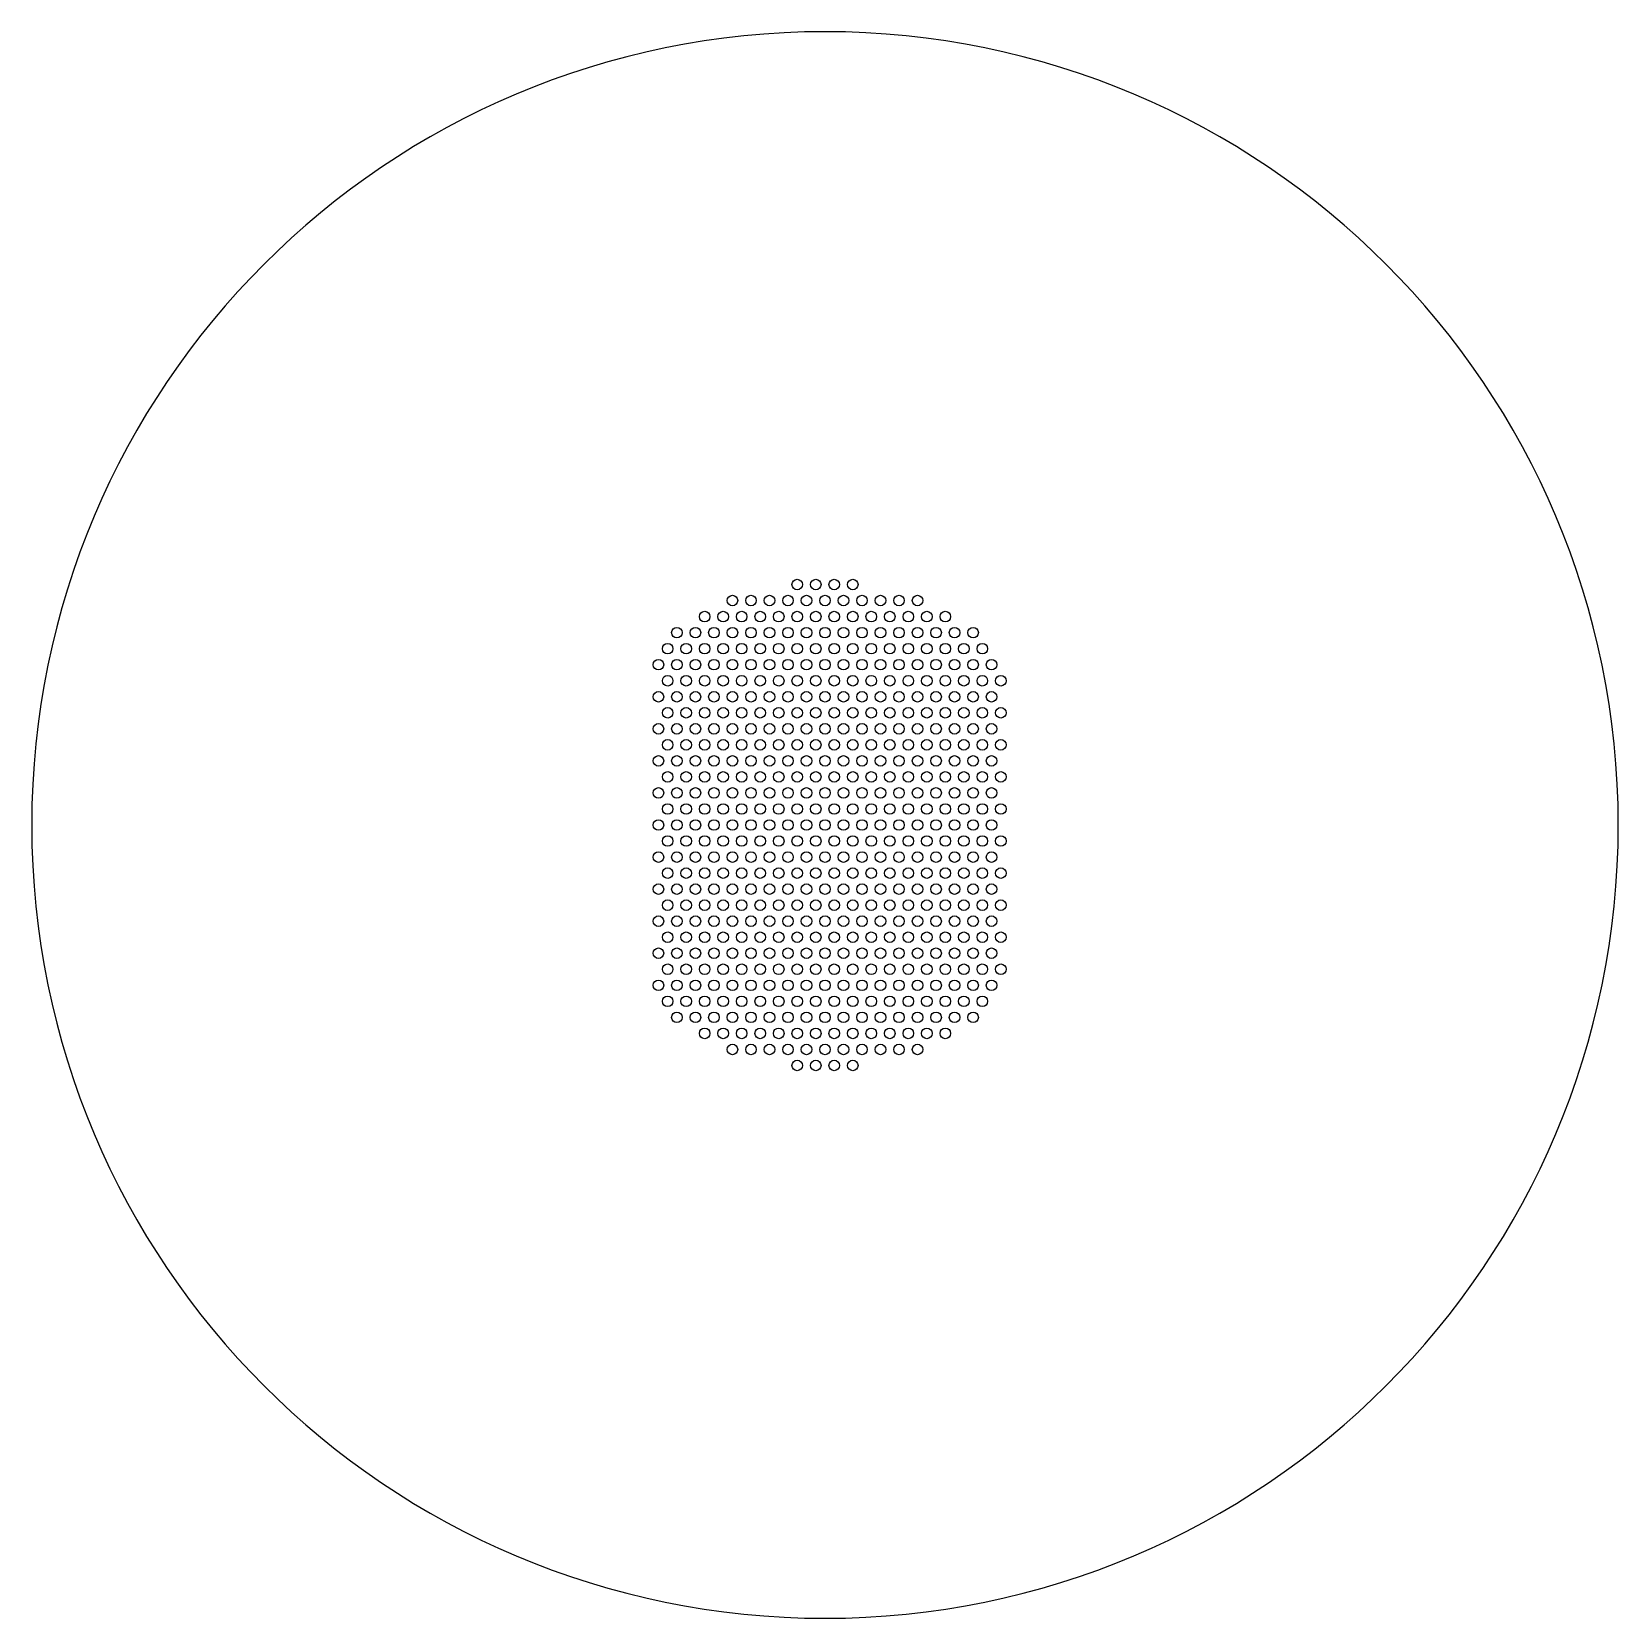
# Model space of a CAD drawing. Header units: millimetres. Extents: x 0 to 300, y 0 to 300.
import ezdxf

# ---------------------------------------------------------------- set-up
doc = ezdxf.new("R2010")
doc.units = ezdxf.units.MM
doc.layers.add('CUT', color=7, linetype='CONTINUOUS')
doc.layers.add('HOLE', color=7, linetype='CONTINUOUS')

msp = doc.modelspace()

# ---------------------------------------------------------------- linework, layer by layer
at = {"layer": 'CUT'}
msp.add_lwpolyline([(0, 150, 1), (300, 150, 1)], format="xyb", close=True, dxfattribs=at)
at = {"layer": 'HOLE'}
for points in [[(143.75, 195.466334, -1), (145.75, 195.466334, -1)], [(147.25, 195.466334, -1), (149.25, 195.466334, -1)], [(150.75, 195.466334, -1), (152.75, 195.466334, -1)], [(154.25, 195.466334, -1), (156.25, 195.466334, -1)], [(131.5, 192.435245, -1), (133.5, 192.435245, -1)], [(135, 192.435245, -1), (137, 192.435245, -1)], [(138.5, 192.435245, -1), (140.5, 192.435245, -1)], [(142, 192.435245, -1), (144, 192.435245, -1)], [(145.5, 192.435245, -1), (147.5, 192.435245, -1)], [(149, 192.435245, -1), (151, 192.435245, -1)], [(152.5, 192.435245, -1), (154.5, 192.435245, -1)], [(156, 192.435245, -1), (158, 192.435245, -1)], [(159.5, 192.435245, -1), (161.5, 192.435245, -1)], [(163, 192.435245, -1), (165, 192.435245, -1)], [(166.5, 192.435245, -1), (168.5, 192.435245, -1)], [(126.25, 189.404156, -1), (128.25, 189.404156, -1)], [(129.75, 189.404156, -1), (131.75, 189.404156, -1)], [(133.25, 189.404156, -1), (135.25, 189.404156, -1)], [(136.75, 189.404156, -1), (138.75, 189.404156, -1)], [(140.25, 189.404156, -1), (142.25, 189.404156, -1)], [(143.75, 189.404156, -1), (145.75, 189.404156, -1)], [(147.25, 189.404156, -1), (149.25, 189.404156, -1)], [(150.75, 189.404156, -1), (152.75, 189.404156, -1)], [(154.25, 189.404156, -1), (156.25, 189.404156, -1)], [(157.75, 189.404156, -1), (159.75, 189.404156, -1)], [(161.25, 189.404156, -1), (163.25, 189.404156, -1)], [(164.75, 189.404156, -1), (166.75, 189.404156, -1)], [(168.25, 189.404156, -1), (170.25, 189.404156, -1)], [(171.75, 189.404156, -1), (173.75, 189.404156, -1)], [(121, 186.373067, -1), (123, 186.373067, -1)], [(124.5, 186.373067, -1), (126.5, 186.373067, -1)], [(128, 186.373067, -1), (130, 186.373067, -1)], [(131.5, 186.373067, -1), (133.5, 186.373067, -1)], [(135, 186.373067, -1), (137, 186.373067, -1)], [(138.5, 186.373067, -1), (140.5, 186.373067, -1)], [(142, 186.373067, -1), (144, 186.373067, -1)], [(145.5, 186.373067, -1), (147.5, 186.373067, -1)], [(149, 186.373067, -1), (151, 186.373067, -1)], [(152.5, 186.373067, -1), (154.5, 186.373067, -1)], [(156, 186.373067, -1), (158, 186.373067, -1)], [(159.5, 186.373067, -1), (161.5, 186.373067, -1)], [(163, 186.373067, -1), (165, 186.373067, -1)], [(166.5, 186.373067, -1), (168.5, 186.373067, -1)], [(170, 186.373067, -1), (172, 186.373067, -1)], [(173.5, 186.373067, -1), (175.5, 186.373067, -1)], [(177, 186.373067, -1), (179, 186.373067, -1)], [(119.25, 183.341978, -1), (121.25, 183.341978, -1)], [(122.75, 183.341978, -1), (124.75, 183.341978, -1)], [(126.25, 183.341978, -1), (128.25, 183.341978, -1)], [(129.75, 183.341978, -1), (131.75, 183.341978, -1)], [(133.25, 183.341978, -1), (135.25, 183.341978, -1)], [(136.75, 183.341978, -1), (138.75, 183.341978, -1)], [(140.25, 183.341978, -1), (142.25, 183.341978, -1)], [(143.75, 183.341978, -1), (145.75, 183.341978, -1)], [(147.25, 183.341978, -1), (149.25, 183.341978, -1)], [(150.75, 183.341978, -1), (152.75, 183.341978, -1)], [(154.25, 183.341978, -1), (156.25, 183.341978, -1)], [(157.75, 183.341978, -1), (159.75, 183.341978, -1)], [(161.25, 183.341978, -1), (163.25, 183.341978, -1)], [(164.75, 183.341978, -1), (166.75, 183.341978, -1)], [(168.25, 183.341978, -1), (170.25, 183.341978, -1)], [(171.75, 183.341978, -1), (173.75, 183.341978, -1)], [(175.25, 183.341978, -1), (177.25, 183.341978, -1)], [(178.75, 183.341978, -1), (180.75, 183.341978, -1)], [(117.5, 180.310889, -1), (119.5, 180.310889, -1)], [(121, 180.310889, -1), (123, 180.310889, -1)], [(124.5, 180.310889, -1), (126.5, 180.310889, -1)], [(128, 180.310889, -1), (130, 180.310889, -1)], [(131.5, 180.310889, -1), (133.5, 180.310889, -1)], [(135, 180.310889, -1), (137, 180.310889, -1)], [(138.5, 180.310889, -1), (140.5, 180.310889, -1)], [(142, 180.310889, -1), (144, 180.310889, -1)], [(145.5, 180.310889, -1), (147.5, 180.310889, -1)], [(149, 180.310889, -1), (151, 180.310889, -1)], [(152.5, 180.310889, -1), (154.5, 180.310889, -1)], [(156, 180.310889, -1), (158, 180.310889, -1)], [(159.5, 180.310889, -1), (161.5, 180.310889, -1)], [(163, 180.310889, -1), (165, 180.310889, -1)], [(166.5, 180.310889, -1), (168.5, 180.310889, -1)], [(170, 180.310889, -1), (172, 180.310889, -1)], [(173.5, 180.310889, -1), (175.5, 180.310889, -1)], [(177, 180.310889, -1), (179, 180.310889, -1)], [(180.5, 180.310889, -1), (182.5, 180.310889, -1)], [(119.25, 177.2798, -1), (121.25, 177.2798, -1)], [(122.75, 177.2798, -1), (124.75, 177.2798, -1)], [(126.25, 177.2798, -1), (128.25, 177.2798, -1)], [(129.75, 177.2798, -1), (131.75, 177.2798, -1)], [(133.25, 177.2798, -1), (135.25, 177.2798, -1)], [(136.75, 177.2798, -1), (138.75, 177.2798, -1)], [(140.25, 177.2798, -1), (142.25, 177.2798, -1)], [(143.75, 177.2798, -1), (145.75, 177.2798, -1)], [(147.25, 177.2798, -1), (149.25, 177.2798, -1)], [(150.75, 177.2798, -1), (152.75, 177.2798, -1)], [(154.25, 177.2798, -1), (156.25, 177.2798, -1)], [(157.75, 177.2798, -1), (159.75, 177.2798, -1)], [(161.25, 177.2798, -1), (163.25, 177.2798, -1)], [(164.75, 177.2798, -1), (166.75, 177.2798, -1)], [(168.25, 177.2798, -1), (170.25, 177.2798, -1)], [(171.75, 177.2798, -1), (173.75, 177.2798, -1)], [(175.25, 177.2798, -1), (177.25, 177.2798, -1)], [(178.75, 177.2798, -1), (180.75, 177.2798, -1)], [(182.25, 177.2798, -1), (184.25, 177.2798, -1)], [(117.5, 174.248711, -1), (119.5, 174.248711, -1)], [(121, 174.248711, -1), (123, 174.248711, -1)], [(124.5, 174.248711, -1), (126.5, 174.248711, -1)], [(128, 174.248711, -1), (130, 174.248711, -1)], [(131.5, 174.248711, -1), (133.5, 174.248711, -1)], [(135, 174.248711, -1), (137, 174.248711, -1)], [(138.5, 174.248711, -1), (140.5, 174.248711, -1)], [(142, 174.248711, -1), (144, 174.248711, -1)], [(145.5, 174.248711, -1), (147.5, 174.248711, -1)], [(149, 174.248711, -1), (151, 174.248711, -1)], [(152.5, 174.248711, -1), (154.5, 174.248711, -1)], [(156, 174.248711, -1), (158, 174.248711, -1)], [(159.5, 174.248711, -1), (161.5, 174.248711, -1)], [(163, 174.248711, -1), (165, 174.248711, -1)], [(166.5, 174.248711, -1), (168.5, 174.248711, -1)], [(170, 174.248711, -1), (172, 174.248711, -1)], [(173.5, 174.248711, -1), (175.5, 174.248711, -1)], [(177, 174.248711, -1), (179, 174.248711, -1)], [(180.5, 174.248711, -1), (182.5, 174.248711, -1)], [(119.25, 171.217622, -1), (121.25, 171.217622, -1)], [(122.75, 171.217622, -1), (124.75, 171.217622, -1)], [(126.25, 171.217622, -1), (128.25, 171.217622, -1)], [(129.75, 171.217622, -1), (131.75, 171.217622, -1)], [(133.25, 171.217622, -1), (135.25, 171.217622, -1)], [(136.75, 171.217622, -1), (138.75, 171.217622, -1)], [(140.25, 171.217622, -1), (142.25, 171.217622, -1)], [(143.75, 171.217622, -1), (145.75, 171.217622, -1)], [(147.25, 171.217622, -1), (149.25, 171.217622, -1)], [(150.75, 171.217622, -1), (152.75, 171.217622, -1)], [(154.25, 171.217622, -1), (156.25, 171.217622, -1)], [(157.75, 171.217622, -1), (159.75, 171.217622, -1)], [(161.25, 171.217622, -1), (163.25, 171.217622, -1)], [(164.75, 171.217622, -1), (166.75, 171.217622, -1)], [(168.25, 171.217622, -1), (170.25, 171.217622, -1)], [(171.75, 171.217622, -1), (173.75, 171.217622, -1)], [(175.25, 171.217622, -1), (177.25, 171.217622, -1)], [(178.75, 171.217622, -1), (180.75, 171.217622, -1)], [(182.25, 171.217622, -1), (184.25, 171.217622, -1)], [(117.5, 168.186533, -1), (119.5, 168.186533, -1)], [(121, 168.186533, -1), (123, 168.186533, -1)], [(124.5, 168.186533, -1), (126.5, 168.186533, -1)], [(128, 168.186533, -1), (130, 168.186533, -1)], [(131.5, 168.186533, -1), (133.5, 168.186533, -1)], [(135, 168.186533, -1), (137, 168.186533, -1)], [(138.5, 168.186533, -1), (140.5, 168.186533, -1)], [(142, 168.186533, -1), (144, 168.186533, -1)], [(145.5, 168.186533, -1), (147.5, 168.186533, -1)], [(149, 168.186533, -1), (151, 168.186533, -1)], [(152.5, 168.186533, -1), (154.5, 168.186533, -1)], [(156, 168.186533, -1), (158, 168.186533, -1)], [(159.5, 168.186533, -1), (161.5, 168.186533, -1)], [(163, 168.186533, -1), (165, 168.186533, -1)], [(166.5, 168.186533, -1), (168.5, 168.186533, -1)], [(170, 168.186533, -1), (172, 168.186533, -1)], [(173.5, 168.186533, -1), (175.5, 168.186533, -1)], [(177, 168.186533, -1), (179, 168.186533, -1)], [(180.5, 168.186533, -1), (182.5, 168.186533, -1)], [(119.25, 165.155445, -1), (121.25, 165.155445, -1)], [(122.75, 165.155445, -1), (124.75, 165.155445, -1)], [(126.25, 165.155445, -1), (128.25, 165.155445, -1)], [(129.75, 165.155445, -1), (131.75, 165.155445, -1)], [(133.25, 165.155445, -1), (135.25, 165.155445, -1)], [(136.75, 165.155445, -1), (138.75, 165.155445, -1)], [(140.25, 165.155445, -1), (142.25, 165.155445, -1)], [(143.75, 165.155445, -1), (145.75, 165.155445, -1)], [(147.25, 165.155445, -1), (149.25, 165.155445, -1)], [(150.75, 165.155445, -1), (152.75, 165.155445, -1)], [(154.25, 165.155445, -1), (156.25, 165.155445, -1)], [(157.75, 165.155445, -1), (159.75, 165.155445, -1)], [(161.25, 165.155445, -1), (163.25, 165.155445, -1)], [(164.75, 165.155445, -1), (166.75, 165.155445, -1)], [(168.25, 165.155445, -1), (170.25, 165.155445, -1)], [(171.75, 165.155445, -1), (173.75, 165.155445, -1)], [(175.25, 165.155445, -1), (177.25, 165.155445, -1)], [(178.75, 165.155445, -1), (180.75, 165.155445, -1)], [(182.25, 165.155445, -1), (184.25, 165.155445, -1)], [(117.5, 162.124356, -1), (119.5, 162.124356, -1)], [(121, 162.124356, -1), (123, 162.124356, -1)], [(124.5, 162.124356, -1), (126.5, 162.124356, -1)], [(128, 162.124356, -1), (130, 162.124356, -1)], [(131.5, 162.124356, -1), (133.5, 162.124356, -1)], [(135, 162.124356, -1), (137, 162.124356, -1)], [(138.5, 162.124356, -1), (140.5, 162.124356, -1)], [(142, 162.124356, -1), (144, 162.124356, -1)], [(145.5, 162.124356, -1), (147.5, 162.124356, -1)], [(149, 162.124356, -1), (151, 162.124356, -1)], [(152.5, 162.124356, -1), (154.5, 162.124356, -1)], [(156, 162.124356, -1), (158, 162.124356, -1)], [(159.5, 162.124356, -1), (161.5, 162.124356, -1)], [(163, 162.124356, -1), (165, 162.124356, -1)], [(166.5, 162.124356, -1), (168.5, 162.124356, -1)], [(170, 162.124356, -1), (172, 162.124356, -1)], [(173.5, 162.124356, -1), (175.5, 162.124356, -1)], [(177, 162.124356, -1), (179, 162.124356, -1)], [(180.5, 162.124356, -1), (182.5, 162.124356, -1)], [(119.25, 159.093267, -1), (121.25, 159.093267, -1)], [(122.75, 159.093267, -1), (124.75, 159.093267, -1)], [(126.25, 159.093267, -1), (128.25, 159.093267, -1)], [(129.75, 159.093267, -1), (131.75, 159.093267, -1)], [(133.25, 159.093267, -1), (135.25, 159.093267, -1)], [(136.75, 159.093267, -1), (138.75, 159.093267, -1)], [(140.25, 159.093267, -1), (142.25, 159.093267, -1)], [(143.75, 159.093267, -1), (145.75, 159.093267, -1)], [(147.25, 159.093267, -1), (149.25, 159.093267, -1)], [(150.75, 159.093267, -1), (152.75, 159.093267, -1)], [(154.25, 159.093267, -1), (156.25, 159.093267, -1)], [(157.75, 159.093267, -1), (159.75, 159.093267, -1)], [(161.25, 159.093267, -1), (163.25, 159.093267, -1)], [(164.75, 159.093267, -1), (166.75, 159.093267, -1)], [(168.25, 159.093267, -1), (170.25, 159.093267, -1)], [(171.75, 159.093267, -1), (173.75, 159.093267, -1)], [(175.25, 159.093267, -1), (177.25, 159.093267, -1)], [(178.75, 159.093267, -1), (180.75, 159.093267, -1)], [(182.25, 159.093267, -1), (184.25, 159.093267, -1)], [(117.5, 156.062178, -1), (119.5, 156.062178, -1)], [(121, 156.062178, -1), (123, 156.062178, -1)], [(124.5, 156.062178, -1), (126.5, 156.062178, -1)], [(128, 156.062178, -1), (130, 156.062178, -1)], [(131.5, 156.062178, -1), (133.5, 156.062178, -1)], [(135, 156.062178, -1), (137, 156.062178, -1)], [(138.5, 156.062178, -1), (140.5, 156.062178, -1)], [(142, 156.062178, -1), (144, 156.062178, -1)], [(145.5, 156.062178, -1), (147.5, 156.062178, -1)], [(149, 156.062178, -1), (151, 156.062178, -1)], [(152.5, 156.062178, -1), (154.5, 156.062178, -1)], [(156, 156.062178, -1), (158, 156.062178, -1)], [(159.5, 156.062178, -1), (161.5, 156.062178, -1)], [(163, 156.062178, -1), (165, 156.062178, -1)], [(166.5, 156.062178, -1), (168.5, 156.062178, -1)], [(170, 156.062178, -1), (172, 156.062178, -1)], [(173.5, 156.062178, -1), (175.5, 156.062178, -1)], [(177, 156.062178, -1), (179, 156.062178, -1)], [(180.5, 156.062178, -1), (182.5, 156.062178, -1)], [(119.25, 153.031089, -1), (121.25, 153.031089, -1)], [(122.75, 153.031089, -1), (124.75, 153.031089, -1)], [(126.25, 153.031089, -1), (128.25, 153.031089, -1)], [(129.75, 153.031089, -1), (131.75, 153.031089, -1)], [(133.25, 153.031089, -1), (135.25, 153.031089, -1)], [(136.75, 153.031089, -1), (138.75, 153.031089, -1)], [(140.25, 153.031089, -1), (142.25, 153.031089, -1)], [(143.75, 153.031089, -1), (145.75, 153.031089, -1)], [(147.25, 153.031089, -1), (149.25, 153.031089, -1)], [(150.75, 153.031089, -1), (152.75, 153.031089, -1)], [(154.25, 153.031089, -1), (156.25, 153.031089, -1)], [(157.75, 153.031089, -1), (159.75, 153.031089, -1)], [(161.25, 153.031089, -1), (163.25, 153.031089, -1)], [(164.75, 153.031089, -1), (166.75, 153.031089, -1)], [(168.25, 153.031089, -1), (170.25, 153.031089, -1)], [(171.75, 153.031089, -1), (173.75, 153.031089, -1)], [(175.25, 153.031089, -1), (177.25, 153.031089, -1)], [(178.75, 153.031089, -1), (180.75, 153.031089, -1)], [(182.25, 153.031089, -1), (184.25, 153.031089, -1)], [(117.5, 150, -1), (119.5, 150, -1)], [(121, 150, -1), (123, 150, -1)], [(124.5, 150, -1), (126.5, 150, -1)], [(128, 150, -1), (130, 150, -1)], [(131.5, 150, -1), (133.5, 150, -1)], [(135, 150, -1), (137, 150, -1)], [(138.5, 150, -1), (140.5, 150, -1)], [(142, 150, -1), (144, 150, -1)], [(145.5, 150, -1), (147.5, 150, -1)], [(149, 150, -1), (151, 150, -1)], [(152.5, 150, -1), (154.5, 150, -1)], [(156, 150, -1), (158, 150, -1)], [(159.5, 150, -1), (161.5, 150, -1)], [(163, 150, -1), (165, 150, -1)], [(166.5, 150, -1), (168.5, 150, -1)], [(170, 150, -1), (172, 150, -1)], [(173.5, 150, -1), (175.5, 150, -1)], [(177, 150, -1), (179, 150, -1)], [(180.5, 150, -1), (182.5, 150, -1)], [(119.25, 146.968911, -1), (121.25, 146.968911, -1)], [(122.75, 146.968911, -1), (124.75, 146.968911, -1)], [(126.25, 146.968911, -1), (128.25, 146.968911, -1)], [(129.75, 146.968911, -1), (131.75, 146.968911, -1)], [(133.25, 146.968911, -1), (135.25, 146.968911, -1)], [(136.75, 146.968911, -1), (138.75, 146.968911, -1)], [(140.25, 146.968911, -1), (142.25, 146.968911, -1)], [(143.75, 146.968911, -1), (145.75, 146.968911, -1)], [(147.25, 146.968911, -1), (149.25, 146.968911, -1)], [(150.75, 146.968911, -1), (152.75, 146.968911, -1)], [(154.25, 146.968911, -1), (156.25, 146.968911, -1)], [(157.75, 146.968911, -1), (159.75, 146.968911, -1)], [(161.25, 146.968911, -1), (163.25, 146.968911, -1)], [(164.75, 146.968911, -1), (166.75, 146.968911, -1)], [(168.25, 146.968911, -1), (170.25, 146.968911, -1)], [(171.75, 146.968911, -1), (173.75, 146.968911, -1)], [(175.25, 146.968911, -1), (177.25, 146.968911, -1)], [(178.75, 146.968911, -1), (180.75, 146.968911, -1)], [(182.25, 146.968911, -1), (184.25, 146.968911, -1)], [(117.5, 143.937822, -1), (119.5, 143.937822, -1)], [(121, 143.937822, -1), (123, 143.937822, -1)], [(124.5, 143.937822, -1), (126.5, 143.937822, -1)], [(128, 143.937822, -1), (130, 143.937822, -1)], [(131.5, 143.937822, -1), (133.5, 143.937822, -1)], [(135, 143.937822, -1), (137, 143.937822, -1)], [(138.5, 143.937822, -1), (140.5, 143.937822, -1)], [(142, 143.937822, -1), (144, 143.937822, -1)], [(145.5, 143.937822, -1), (147.5, 143.937822, -1)], [(149, 143.937822, -1), (151, 143.937822, -1)], [(152.5, 143.937822, -1), (154.5, 143.937822, -1)], [(156, 143.937822, -1), (158, 143.937822, -1)], [(159.5, 143.937822, -1), (161.5, 143.937822, -1)], [(163, 143.937822, -1), (165, 143.937822, -1)], [(166.5, 143.937822, -1), (168.5, 143.937822, -1)], [(170, 143.937822, -1), (172, 143.937822, -1)], [(173.5, 143.937822, -1), (175.5, 143.937822, -1)], [(177, 143.937822, -1), (179, 143.937822, -1)], [(180.5, 143.937822, -1), (182.5, 143.937822, -1)], [(119.25, 140.906733, -1), (121.25, 140.906733, -1)], [(122.75, 140.906733, -1), (124.75, 140.906733, -1)], [(126.25, 140.906733, -1), (128.25, 140.906733, -1)], [(129.75, 140.906733, -1), (131.75, 140.906733, -1)], [(133.25, 140.906733, -1), (135.25, 140.906733, -1)], [(136.75, 140.906733, -1), (138.75, 140.906733, -1)], [(140.25, 140.906733, -1), (142.25, 140.906733, -1)], [(143.75, 140.906733, -1), (145.75, 140.906733, -1)], [(147.25, 140.906733, -1), (149.25, 140.906733, -1)], [(150.75, 140.906733, -1), (152.75, 140.906733, -1)], [(154.25, 140.906733, -1), (156.25, 140.906733, -1)], [(157.75, 140.906733, -1), (159.75, 140.906733, -1)], [(161.25, 140.906733, -1), (163.25, 140.906733, -1)], [(164.75, 140.906733, -1), (166.75, 140.906733, -1)], [(168.25, 140.906733, -1), (170.25, 140.906733, -1)], [(171.75, 140.906733, -1), (173.75, 140.906733, -1)], [(175.25, 140.906733, -1), (177.25, 140.906733, -1)], [(178.75, 140.906733, -1), (180.75, 140.906733, -1)], [(182.25, 140.906733, -1), (184.25, 140.906733, -1)], [(117.5, 137.875644, -1), (119.5, 137.875644, -1)], [(121, 137.875644, -1), (123, 137.875644, -1)], [(124.5, 137.875644, -1), (126.5, 137.875644, -1)], [(128, 137.875644, -1), (130, 137.875644, -1)], [(131.5, 137.875644, -1), (133.5, 137.875644, -1)], [(135, 137.875644, -1), (137, 137.875644, -1)], [(138.5, 137.875644, -1), (140.5, 137.875644, -1)], [(142, 137.875644, -1), (144, 137.875644, -1)], [(145.5, 137.875644, -1), (147.5, 137.875644, -1)], [(149, 137.875644, -1), (151, 137.875644, -1)], [(152.5, 137.875644, -1), (154.5, 137.875644, -1)], [(156, 137.875644, -1), (158, 137.875644, -1)], [(159.5, 137.875644, -1), (161.5, 137.875644, -1)], [(163, 137.875644, -1), (165, 137.875644, -1)], [(166.5, 137.875644, -1), (168.5, 137.875644, -1)], [(170, 137.875644, -1), (172, 137.875644, -1)], [(173.5, 137.875644, -1), (175.5, 137.875644, -1)], [(177, 137.875644, -1), (179, 137.875644, -1)], [(180.5, 137.875644, -1), (182.5, 137.875644, -1)], [(119.25, 134.844555, -1), (121.25, 134.844555, -1)], [(122.75, 134.844555, -1), (124.75, 134.844555, -1)], [(126.25, 134.844555, -1), (128.25, 134.844555, -1)], [(129.75, 134.844555, -1), (131.75, 134.844555, -1)], [(133.25, 134.844555, -1), (135.25, 134.844555, -1)], [(136.75, 134.844555, -1), (138.75, 134.844555, -1)], [(140.25, 134.844555, -1), (142.25, 134.844555, -1)], [(143.75, 134.844555, -1), (145.75, 134.844555, -1)], [(147.25, 134.844555, -1), (149.25, 134.844555, -1)], [(150.75, 134.844555, -1), (152.75, 134.844555, -1)], [(154.25, 134.844555, -1), (156.25, 134.844555, -1)], [(157.75, 134.844555, -1), (159.75, 134.844555, -1)], [(161.25, 134.844555, -1), (163.25, 134.844555, -1)], [(164.75, 134.844555, -1), (166.75, 134.844555, -1)], [(168.25, 134.844555, -1), (170.25, 134.844555, -1)], [(171.75, 134.844555, -1), (173.75, 134.844555, -1)], [(175.25, 134.844555, -1), (177.25, 134.844555, -1)], [(178.75, 134.844555, -1), (180.75, 134.844555, -1)], [(182.25, 134.844555, -1), (184.25, 134.844555, -1)], [(117.5, 131.813467, -1), (119.5, 131.813467, -1)], [(121, 131.813467, -1), (123, 131.813467, -1)], [(124.5, 131.813467, -1), (126.5, 131.813467, -1)], [(128, 131.813467, -1), (130, 131.813467, -1)], [(131.5, 131.813467, -1), (133.5, 131.813467, -1)], [(135, 131.813467, -1), (137, 131.813467, -1)], [(138.5, 131.813467, -1), (140.5, 131.813467, -1)], [(142, 131.813467, -1), (144, 131.813467, -1)], [(145.5, 131.813467, -1), (147.5, 131.813467, -1)], [(149, 131.813467, -1), (151, 131.813467, -1)], [(152.5, 131.813467, -1), (154.5, 131.813467, -1)], [(156, 131.813467, -1), (158, 131.813467, -1)], [(159.5, 131.813467, -1), (161.5, 131.813467, -1)], [(163, 131.813467, -1), (165, 131.813467, -1)], [(166.5, 131.813467, -1), (168.5, 131.813467, -1)], [(170, 131.813467, -1), (172, 131.813467, -1)], [(173.5, 131.813467, -1), (175.5, 131.813467, -1)], [(177, 131.813467, -1), (179, 131.813467, -1)], [(180.5, 131.813467, -1), (182.5, 131.813467, -1)], [(119.25, 128.782378, -1), (121.25, 128.782378, -1)], [(122.75, 128.782378, -1), (124.75, 128.782378, -1)], [(126.25, 128.782378, -1), (128.25, 128.782378, -1)], [(129.75, 128.782378, -1), (131.75, 128.782378, -1)], [(133.25, 128.782378, -1), (135.25, 128.782378, -1)], [(136.75, 128.782378, -1), (138.75, 128.782378, -1)], [(140.25, 128.782378, -1), (142.25, 128.782378, -1)], [(143.75, 128.782378, -1), (145.75, 128.782378, -1)], [(147.25, 128.782378, -1), (149.25, 128.782378, -1)], [(150.75, 128.782378, -1), (152.75, 128.782378, -1)], [(154.25, 128.782378, -1), (156.25, 128.782378, -1)], [(157.75, 128.782378, -1), (159.75, 128.782378, -1)], [(161.25, 128.782378, -1), (163.25, 128.782378, -1)], [(164.75, 128.782378, -1), (166.75, 128.782378, -1)], [(168.25, 128.782378, -1), (170.25, 128.782378, -1)], [(171.75, 128.782378, -1), (173.75, 128.782378, -1)], [(175.25, 128.782378, -1), (177.25, 128.782378, -1)], [(178.75, 128.782378, -1), (180.75, 128.782378, -1)], [(182.25, 128.782378, -1), (184.25, 128.782378, -1)], [(117.5, 125.751289, -1), (119.5, 125.751289, -1)], [(121, 125.751289, -1), (123, 125.751289, -1)], [(124.5, 125.751289, -1), (126.5, 125.751289, -1)], [(128, 125.751289, -1), (130, 125.751289, -1)], [(131.5, 125.751289, -1), (133.5, 125.751289, -1)], [(135, 125.751289, -1), (137, 125.751289, -1)], [(138.5, 125.751289, -1), (140.5, 125.751289, -1)], [(142, 125.751289, -1), (144, 125.751289, -1)], [(145.5, 125.751289, -1), (147.5, 125.751289, -1)], [(149, 125.751289, -1), (151, 125.751289, -1)], [(152.5, 125.751289, -1), (154.5, 125.751289, -1)], [(156, 125.751289, -1), (158, 125.751289, -1)], [(159.5, 125.751289, -1), (161.5, 125.751289, -1)], [(163, 125.751289, -1), (165, 125.751289, -1)], [(166.5, 125.751289, -1), (168.5, 125.751289, -1)], [(170, 125.751289, -1), (172, 125.751289, -1)], [(173.5, 125.751289, -1), (175.5, 125.751289, -1)], [(177, 125.751289, -1), (179, 125.751289, -1)], [(180.5, 125.751289, -1), (182.5, 125.751289, -1)], [(119.25, 122.7202, -1), (121.25, 122.7202, -1)], [(122.75, 122.7202, -1), (124.75, 122.7202, -1)], [(126.25, 122.7202, -1), (128.25, 122.7202, -1)], [(129.75, 122.7202, -1), (131.75, 122.7202, -1)], [(133.25, 122.7202, -1), (135.25, 122.7202, -1)], [(136.75, 122.7202, -1), (138.75, 122.7202, -1)], [(140.25, 122.7202, -1), (142.25, 122.7202, -1)], [(143.75, 122.7202, -1), (145.75, 122.7202, -1)], [(147.25, 122.7202, -1), (149.25, 122.7202, -1)], [(150.75, 122.7202, -1), (152.75, 122.7202, -1)], [(154.25, 122.7202, -1), (156.25, 122.7202, -1)], [(157.75, 122.7202, -1), (159.75, 122.7202, -1)], [(161.25, 122.7202, -1), (163.25, 122.7202, -1)], [(164.75, 122.7202, -1), (166.75, 122.7202, -1)], [(168.25, 122.7202, -1), (170.25, 122.7202, -1)], [(171.75, 122.7202, -1), (173.75, 122.7202, -1)], [(175.25, 122.7202, -1), (177.25, 122.7202, -1)], [(178.75, 122.7202, -1), (180.75, 122.7202, -1)], [(182.25, 122.7202, -1), (184.25, 122.7202, -1)], [(117.5, 119.689111, -1), (119.5, 119.689111, -1)], [(121, 119.689111, -1), (123, 119.689111, -1)], [(124.5, 119.689111, -1), (126.5, 119.689111, -1)], [(128, 119.689111, -1), (130, 119.689111, -1)], [(131.5, 119.689111, -1), (133.5, 119.689111, -1)], [(135, 119.689111, -1), (137, 119.689111, -1)], [(138.5, 119.689111, -1), (140.5, 119.689111, -1)], [(142, 119.689111, -1), (144, 119.689111, -1)], [(145.5, 119.689111, -1), (147.5, 119.689111, -1)], [(149, 119.689111, -1), (151, 119.689111, -1)], [(152.5, 119.689111, -1), (154.5, 119.689111, -1)], [(156, 119.689111, -1), (158, 119.689111, -1)], [(159.5, 119.689111, -1), (161.5, 119.689111, -1)], [(163, 119.689111, -1), (165, 119.689111, -1)], [(166.5, 119.689111, -1), (168.5, 119.689111, -1)], [(170, 119.689111, -1), (172, 119.689111, -1)], [(173.5, 119.689111, -1), (175.5, 119.689111, -1)], [(177, 119.689111, -1), (179, 119.689111, -1)], [(180.5, 119.689111, -1), (182.5, 119.689111, -1)], [(119.25, 116.658022, -1), (121.25, 116.658022, -1)], [(122.75, 116.658022, -1), (124.75, 116.658022, -1)], [(126.25, 116.658022, -1), (128.25, 116.658022, -1)], [(129.75, 116.658022, -1), (131.75, 116.658022, -1)], [(133.25, 116.658022, -1), (135.25, 116.658022, -1)], [(136.75, 116.658022, -1), (138.75, 116.658022, -1)], [(140.25, 116.658022, -1), (142.25, 116.658022, -1)], [(143.75, 116.658022, -1), (145.75, 116.658022, -1)], [(147.25, 116.658022, -1), (149.25, 116.658022, -1)], [(150.75, 116.658022, -1), (152.75, 116.658022, -1)], [(154.25, 116.658022, -1), (156.25, 116.658022, -1)], [(157.75, 116.658022, -1), (159.75, 116.658022, -1)], [(161.25, 116.658022, -1), (163.25, 116.658022, -1)], [(164.75, 116.658022, -1), (166.75, 116.658022, -1)], [(168.25, 116.658022, -1), (170.25, 116.658022, -1)], [(171.75, 116.658022, -1), (173.75, 116.658022, -1)], [(175.25, 116.658022, -1), (177.25, 116.658022, -1)], [(178.75, 116.658022, -1), (180.75, 116.658022, -1)], [(121, 113.626933, -1), (123, 113.626933, -1)], [(124.5, 113.626933, -1), (126.5, 113.626933, -1)], [(128, 113.626933, -1), (130, 113.626933, -1)], [(131.5, 113.626933, -1), (133.5, 113.626933, -1)], [(135, 113.626933, -1), (137, 113.626933, -1)], [(138.5, 113.626933, -1), (140.5, 113.626933, -1)], [(142, 113.626933, -1), (144, 113.626933, -1)], [(145.5, 113.626933, -1), (147.5, 113.626933, -1)], [(149, 113.626933, -1), (151, 113.626933, -1)], [(152.5, 113.626933, -1), (154.5, 113.626933, -1)], [(156, 113.626933, -1), (158, 113.626933, -1)], [(159.5, 113.626933, -1), (161.5, 113.626933, -1)], [(163, 113.626933, -1), (165, 113.626933, -1)], [(166.5, 113.626933, -1), (168.5, 113.626933, -1)], [(170, 113.626933, -1), (172, 113.626933, -1)], [(173.5, 113.626933, -1), (175.5, 113.626933, -1)], [(177, 113.626933, -1), (179, 113.626933, -1)], [(126.25, 110.595844, -1), (128.25, 110.595844, -1)], [(129.75, 110.595844, -1), (131.75, 110.595844, -1)], [(133.25, 110.595844, -1), (135.25, 110.595844, -1)], [(136.75, 110.595844, -1), (138.75, 110.595844, -1)], [(140.25, 110.595844, -1), (142.25, 110.595844, -1)], [(143.75, 110.595844, -1), (145.75, 110.595844, -1)], [(147.25, 110.595844, -1), (149.25, 110.595844, -1)], [(150.75, 110.595844, -1), (152.75, 110.595844, -1)], [(154.25, 110.595844, -1), (156.25, 110.595844, -1)], [(157.75, 110.595844, -1), (159.75, 110.595844, -1)], [(161.25, 110.595844, -1), (163.25, 110.595844, -1)], [(164.75, 110.595844, -1), (166.75, 110.595844, -1)], [(168.25, 110.595844, -1), (170.25, 110.595844, -1)], [(171.75, 110.595844, -1), (173.75, 110.595844, -1)], [(131.5, 107.564755, -1), (133.5, 107.564755, -1)], [(135, 107.564755, -1), (137, 107.564755, -1)], [(138.5, 107.564755, -1), (140.5, 107.564755, -1)], [(142, 107.564755, -1), (144, 107.564755, -1)], [(145.5, 107.564755, -1), (147.5, 107.564755, -1)], [(149, 107.564755, -1), (151, 107.564755, -1)], [(152.5, 107.564755, -1), (154.5, 107.564755, -1)], [(156, 107.564755, -1), (158, 107.564755, -1)], [(159.5, 107.564755, -1), (161.5, 107.564755, -1)], [(163, 107.564755, -1), (165, 107.564755, -1)], [(166.5, 107.564755, -1), (168.5, 107.564755, -1)], [(143.75, 104.533666, -1), (145.75, 104.533666, -1)], [(147.25, 104.533666, -1), (149.25, 104.533666, -1)], [(150.75, 104.533666, -1), (152.75, 104.533666, -1)], [(154.25, 104.533666, -1), (156.25, 104.533666, -1)]]:
    msp.add_lwpolyline(points, format="xyb", close=True, dxfattribs=at)

doc.saveas('drawing.dxf')
